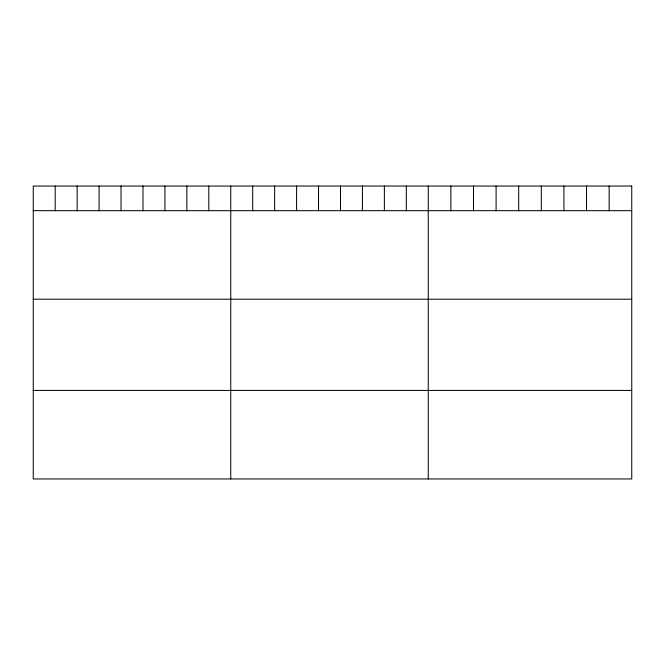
<?xml version="1.0" encoding="UTF-8"?>
<svg xmlns="http://www.w3.org/2000/svg" width="665" height="665" viewBox="0 0 665 665"><rect width="100%" height="100%" fill="white"/><g stroke="black" fill="none" stroke-linecap="round" stroke-linejoin="round"><path stroke-width="1" d="M33.25 210.672L631.75 210.672M33.25 299.208L631.75 299.208M33.25 390.422L631.75 390.422M609.14 186.042L609.14 210.672M586.53 186.042L586.53 210.672M563.92 186.042L563.92 210.672M541.31 186.042L541.31 210.672M518.7 186.042L518.7 210.672M496.09 186.042L496.09 210.672M473.48 186.042L473.48 210.672M450.87 186.042L450.87 210.672M428.26 186.042L428.26 478.958M406.315 186.042L406.315 210.672M384.37 186.042L384.37 210.672M362.425 186.042L362.425 210.672M340.48 186.042L340.48 210.672M318.535 186.042L318.535 210.672M296.59 186.042L296.59 210.672M274.645 186.042L274.645 210.672M252.7 186.042L252.7 210.672M230.755 186.042L230.755 478.958M208.81 186.042L208.81 210.672M186.865 186.042L186.865 210.672M164.92 186.042L164.92 210.672M142.975 186.042L142.975 210.672M121.03 186.042L121.03 210.672M99.085 186.042L99.085 210.672M77.14 186.042L77.14 210.672M55.195 186.042L55.195 210.672M631.75 186.042L33.25 186.042L33.25 478.958L631.75 478.958L631.75 186.042"/></g></svg>
